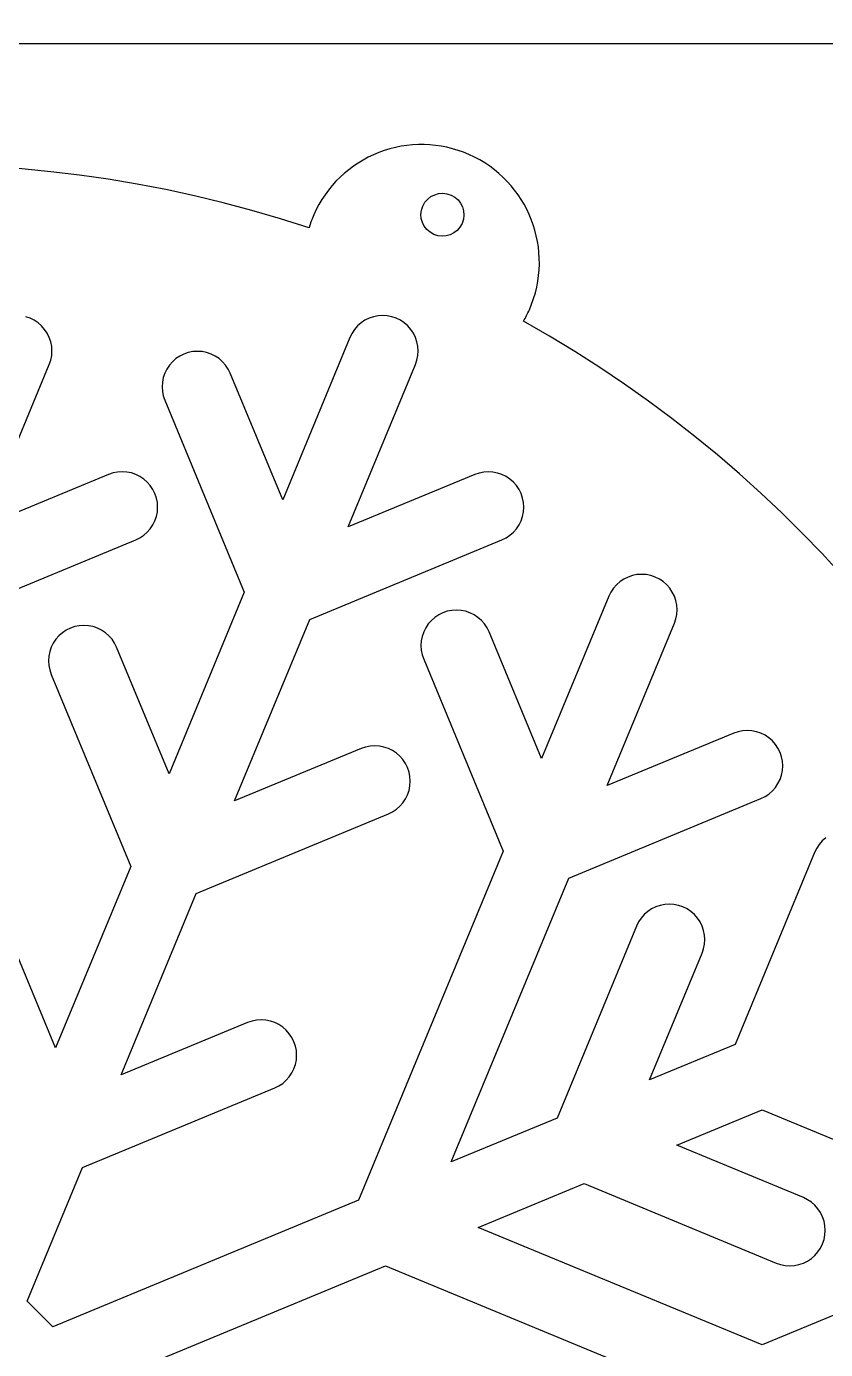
# Model space of a CAD drawing. Extents: x -10 to 300, y 40 to 641.
# Drawn here: x 90.5 to 143.4, y 553.4 to 641 of the extents above; entities that cross this region are included whole.
import ezdxf

# ---------------------------------------------------------------- set-up
doc = ezdxf.new("R2010")
doc.units = 0
doc.layers.add('Laag_1', color=7, linetype='CONTINUOUS')

msp = doc.modelspace()

# ---------------------------------------------------------------- linework, layer by layer
at = {"layer": 'Laag_1', "color": 1}
for p, q in [((0.160025, 639.840006), (299.83999, 639.840006)), ((119.795549, 632.482549), (119.795549, 632.482549)), ((119.343523, 627.924354), (119.343523, 627.924354)), ((90.753992, 621.640083), (90.463492, 621.738785)), ((91.029086, 621.504411), (90.753992, 621.640083)), ((91.284154, 621.334036), (91.029086, 621.504411)), ((91.514769, 621.131736), (91.284154, 621.334036)), ((91.717054, 620.901145), (91.514769, 621.131736)), ((112.429127, 621.131736), (112.226861, 620.901145)), ((112.659743, 621.334036), (112.429127, 621.131736)), ((112.914793, 621.504411), (112.659743, 621.334036)), ((113.189832, 621.640083), (112.914793, 621.504411)), ((113.48037, 621.738785), (113.189832, 621.640083)), ((113.781162, 621.79855), (113.48037, 621.738785)), ((114.087336, 621.818717), (113.781162, 621.79855)), ((114.393491, 621.79855), (114.087336, 621.818717)), ((114.694274, 621.738785), (114.393491, 621.79855)), ((114.984811, 621.640083), (114.694274, 621.738785)), ((115.259878, 621.504411), (114.984811, 621.640083)), ((115.514908, 621.334036), (115.259878, 621.504411)), ((115.745515, 621.131736), (115.514908, 621.334036)), ((115.947763, 620.901145), (115.745515, 621.131736)), ((91.887491, 620.646184), (91.717054, 620.901145)), ((92.023127, 620.370935), (91.887491, 620.646184)), ((92.121745, 620.080519), (92.023127, 620.370935)), ((111.920697, 620.370935), (107.468722, 609.622923)), ((112.056351, 620.646184), (111.920697, 620.370935)), ((112.226861, 620.901145), (112.056351, 620.646184)), ((116.118291, 620.646184), (115.947763, 620.901145)), ((116.253946, 620.370935), (116.118291, 620.646184)), ((116.352481, 620.080519), (116.253946, 620.370935)), ((92.181594, 619.779638), (92.121745, 620.080519)), ((92.201665, 619.47359), (92.181594, 619.779638)), ((92.181594, 619.167438), (92.201665, 619.47359)), ((101.223875, 619.371104), (100.933401, 619.272522)), ((101.524677, 619.430929), (101.223875, 619.371104)), ((101.830841, 619.450931), (101.524677, 619.430929)), ((102.136858, 619.430929), (101.830841, 619.450931)), ((102.437816, 619.371104), (102.136858, 619.430929)), ((102.728336, 619.272522), (102.437816, 619.371104)), ((116.412412, 619.779638), (116.352481, 620.080519)), ((116.43242, 619.47359), (116.412412, 619.779638)), ((116.412412, 619.167438), (116.43242, 619.47359)), ((87.571151, 607.827978), (92.023127, 618.576111)), ((92.023127, 618.576111), (92.121745, 618.866451)), ((92.121745, 618.866451), (92.181594, 619.167438)), ((99.970321, 618.533539), (99.799903, 618.278382)), ((100.172579, 618.764175), (99.970321, 618.533539)), ((100.403185, 618.966459), (100.172579, 618.764175)), ((100.658252, 619.136835), (100.403185, 618.966459)), ((100.933401, 619.272522), (100.658252, 619.136835)), ((103.003401, 619.136835), (102.728336, 619.272522)), ((103.258433, 618.966459), (103.003401, 619.136835)), ((103.489038, 618.764175), (103.258433, 618.966459)), ((103.691306, 618.533539), (103.489038, 618.764175)), ((103.861816, 618.278382), (103.691306, 618.533539)), ((111.801971, 607.827978), (116.253946, 618.576111)), ((116.253946, 618.576111), (116.352481, 618.866451)), ((116.352481, 618.866451), (116.412412, 619.167438)), ((99.565613, 617.712838), (99.505782, 617.412031)), ((99.664229, 618.003359), (99.565613, 617.712838)), ((99.799903, 618.278382), (99.664229, 618.003359)), ((103.99747, 618.003359), (103.861816, 618.278382)), ((107.468722, 609.622923), (103.99747, 618.003359)), ((99.505782, 617.412031), (99.485692, 617.105774)), ((99.485692, 617.105774), (99.505782, 616.799847)), ((99.505782, 616.799847), (99.565613, 616.499055)), ((99.565613, 616.499055), (99.664229, 616.208534)), ((99.664229, 616.208534), (104.930471, 603.494888)), ((96.849043, 611.477917), (96.542951, 611.45775)), ((97.155152, 611.45766), (96.849043, 611.477827)), ((95.951593, 611.299388), (87.571151, 607.827978)), ((96.242076, 611.397925), (95.951593, 611.299388)), ((96.542951, 611.45766), (96.242076, 611.397925)), ((97.455991, 611.397925), (97.155152, 611.45766)), ((97.746474, 611.299388), (97.455991, 611.397925)), ((98.021613, 611.163551), (97.746474, 611.299388)), ((98.276663, 610.993266), (98.021613, 611.163551)), ((98.507305, 610.790966), (98.276663, 610.993266)), ((98.709554, 610.560361), (98.507305, 610.790966)), ((120.182331, 611.299388), (111.801971, 607.827978)), ((120.470174, 611.395102), (120.179691, 611.296565)), ((120.771049, 611.454837), (120.470174, 611.395102)), ((121.077141, 611.475094), (120.771049, 611.454927)), ((121.383249, 611.454837), (121.077141, 611.475004)), ((121.684098, 611.395102), (121.383249, 611.454837)), ((121.97457, 611.296565), (121.684098, 611.395102)), ((122.24971, 611.160728), (121.97457, 611.296565)), ((122.50476, 610.990443), (122.24971, 611.160728)), ((122.735403, 610.788143), (122.50476, 610.990443)), ((122.937651, 610.557538), (122.735403, 610.788143)), ((98.879963, 610.305324), (98.709554, 610.560361)), ((99.015635, 610.03006), (98.879963, 610.305324)), ((99.114235, 609.739735), (99.015635, 610.03006)), ((99.174074, 609.438748), (99.114235, 609.739735)), ((123.108061, 610.302501), (122.937651, 610.557538)), ((123.243733, 610.027237), (123.108061, 610.302501)), ((123.342331, 609.736911), (123.243733, 610.027237)), ((123.402171, 609.435925), (123.342331, 609.736911)), ((99.174074, 608.826563), (99.194146, 609.13279)), ((99.194146, 609.13279), (99.174093, 609.438748)), ((123.402171, 608.82374), (123.422244, 609.129967)), ((123.422244, 609.129967), (123.402191, 609.435925)), ((98.879963, 607.960167), (99.015635, 608.235206)), ((99.015635, 608.235206), (99.114235, 608.525756)), ((99.114235, 608.525756), (99.174074, 608.826563)), ((123.108061, 607.957344), (123.243733, 608.232383)), ((123.243733, 608.232383), (123.342331, 608.522933)), ((123.342331, 608.522933), (123.402171, 608.82374)), ((97.746474, 606.966087), (98.021613, 607.10176)), ((98.021613, 607.10176), (98.276663, 607.272135)), ((98.276663, 607.272135), (98.507305, 607.474435)), ((98.507305, 607.474435), (98.709554, 607.70513)), ((98.709554, 607.70513), (98.879963, 607.960167)), ((121.97457, 606.963264), (122.24971, 607.098937)), ((122.24971, 607.098937), (122.50476, 607.269312)), ((122.50476, 607.269312), (122.735403, 607.471611)), ((122.735403, 607.471611), (122.937651, 607.702307)), ((122.937651, 607.702307), (123.108061, 607.957344)), ((85.032828, 601.699823), (97.746474, 606.966087)), ((109.263564, 601.699823), (121.97733, 606.966087)), ((130.32365, 604.506386), (130.048428, 604.370669)), ((130.614004, 604.604908), (130.32365, 604.506386)), ((130.91498, 604.664823), (130.614004, 604.604908)), ((131.220988, 604.684885), (130.91498, 604.664823)), ((131.527152, 604.664823), (131.220988, 604.684885)), ((131.827936, 604.604908), (131.527152, 604.664823)), ((132.118483, 604.506386), (131.827936, 604.604908)), ((132.39354, 604.370669), (132.118483, 604.506386)), ((129.360523, 603.767344), (129.190189, 603.512277)), ((129.562773, 603.997934), (129.360523, 603.767344)), ((129.793396, 604.200234), (129.562773, 603.997934)), ((130.048428, 604.370669), (129.793396, 604.200234)), ((132.648737, 604.200234), (132.39354, 604.370669)), ((132.879333, 603.997934), (132.648737, 604.200234)), ((133.08161, 603.767344), (132.879333, 603.997934)), ((133.251946, 603.512277), (133.08161, 603.767344)), ((104.930471, 603.494888), (99.952706, 591.477638)), ((129.054524, 603.237238), (124.602393, 592.489121)), ((129.190189, 603.512277), (129.054524, 603.237238)), ((133.387618, 603.237238), (133.251946, 603.512277)), ((133.48629, 602.946703), (133.387618, 603.237238)), ((133.546067, 602.645896), (133.48629, 602.946703)), ((117.791951, 602.003108), (117.536903, 601.832628)), ((118.067165, 602.138795), (117.791951, 602.003108)), ((118.357555, 602.237302), (118.067165, 602.138795)), ((118.658495, 602.297232), (118.357555, 602.237302)), ((118.964513, 602.317324), (118.658495, 602.297232)), ((119.270658, 602.297232), (118.964513, 602.317324)), ((119.571452, 602.237302), (119.270658, 602.297232)), ((119.862006, 602.138795), (119.571452, 602.237302)), ((120.137064, 602.003108), (119.862006, 602.138795)), ((120.392251, 601.832628), (120.137064, 602.003108)), ((133.48629, 601.732754), (133.546067, 602.033516)), ((133.566092, 602.339788), (133.546067, 602.645896)), ((133.546067, 602.033516), (133.566092, 602.339788)), ((93.142226, 600.991429), (92.887196, 600.821159)), ((93.417367, 601.127087), (93.142226, 600.991429)), ((93.70783, 601.225804), (93.417367, 601.127087)), ((94.008698, 601.285554), (93.70783, 601.225804)), ((94.314788, 601.30572), (94.008698, 601.285554)), ((94.620888, 601.285554), (94.314788, 601.30572)), ((94.921754, 601.225804), (94.620888, 601.285554)), ((95.212245, 601.127087), (94.921754, 601.225804)), ((95.487366, 600.991429), (95.212245, 601.127087)), ((95.742407, 600.821159), (95.487366, 600.991429)), ((104.28589, 589.682588), (109.263564, 601.699823)), ((116.933703, 601.144686), (116.798049, 600.869662)), ((117.104048, 601.399738), (116.933703, 601.144686)), ((117.306305, 601.630373), (117.104048, 601.399738)), ((117.536903, 601.832628), (117.306305, 601.630373)), ((120.622838, 601.630373), (120.392251, 601.832628)), ((120.825142, 601.399738), (120.622838, 601.630373)), ((120.995469, 601.144686), (120.825142, 601.399738)), ((121.131123, 600.869662), (120.995469, 601.144686)), ((128.935633, 590.694267), (133.387618, 601.442189)), ((133.387618, 601.442189), (133.48629, 601.732754)), ((92.283877, 600.133202), (92.148195, 599.857983)), ((92.454305, 600.388269), (92.283877, 600.133202)), ((92.656544, 600.618875), (92.454305, 600.388269)), ((92.887196, 600.821159), (92.656544, 600.618875)), ((95.973041, 600.618875), (95.742407, 600.821159)), ((96.175299, 600.388269), (95.973041, 600.618875)), ((96.345708, 600.133202), (96.175299, 600.388269)), ((96.481389, 599.857983), (96.345708, 600.133202)), ((116.639591, 600.278125), (116.619382, 599.972182)), ((116.699348, 600.579111), (116.639591, 600.278125)), ((116.798049, 600.869662), (116.699348, 600.579111)), ((124.602393, 592.489121), (121.131123, 600.869662)), ((91.989765, 599.266641), (91.969684, 598.960594)), ((92.049596, 599.567643), (91.989765, 599.266641)), ((92.148195, 599.857983), (92.049596, 599.567643)), ((99.952706, 591.477638), (96.481389, 599.857983)), ((116.619382, 599.972182), (116.639591, 599.66594)), ((116.639591, 599.66594), (116.699348, 599.365178)), ((116.699348, 599.365178), (116.798049, 599.074613)), ((91.969684, 598.960594), (91.989765, 598.654441)), ((91.989765, 598.654441), (92.049596, 598.35368)), ((92.049596, 598.35368), (92.148195, 598.063144)), ((116.798049, 599.074613), (122.064133, 586.360981)), ((92.148195, 598.063144), (97.414352, 585.349498)), ((137.316168, 594.165481), (128.935633, 590.694267)), ((137.606531, 594.264078), (137.316168, 594.165481)), ((137.907498, 594.324024), (137.606531, 594.264078)), ((138.213497, 594.344025), (137.907498, 594.324024)), ((138.519652, 594.324024), (138.213497, 594.344025)), ((138.820455, 594.264078), (138.519652, 594.324024)), ((139.110983, 594.165481), (138.820455, 594.264078)), ((139.386049, 594.029884), (139.110983, 594.165481)), ((139.641254, 593.859344), (139.386049, 594.029884)), ((112.666415, 593.153983), (104.28589, 589.682588)), ((112.95677, 593.252595), (112.666415, 593.153983)), ((113.257746, 593.312435), (112.95677, 593.252595)), ((113.563754, 593.332512), (113.257746, 593.312435)), ((113.869909, 593.312435), (113.563754, 593.332512)), ((114.170712, 593.252595), (113.869909, 593.312435)), ((114.46124, 593.153983), (114.170712, 593.252595)), ((114.736296, 593.018416), (114.46124, 593.153983)), ((139.871841, 593.657089), (139.641254, 593.859344)), ((140.074118, 593.426454), (139.871841, 593.657089)), ((140.244454, 593.171492), (140.074118, 593.426454)), ((140.380126, 592.896378), (140.244454, 593.171492)), ((114.991328, 592.84783), (114.736296, 593.018416)), ((115.222107, 592.645591), (114.991328, 592.84783)), ((115.424366, 592.414955), (115.222107, 592.645591)), ((115.594702, 592.160024), (115.424366, 592.414955)), ((140.478818, 592.605813), (140.380126, 592.896378)), ((140.538575, 592.305051), (140.478818, 592.605813)), ((140.558601, 591.998899), (140.538575, 592.305051)), ((115.730365, 591.884775), (115.594702, 592.160024)), ((115.829037, 591.594329), (115.730365, 591.884775)), ((115.888823, 591.293447), (115.829037, 591.594329)), ((140.380126, 591.101599), (140.478818, 591.391969)), ((140.478818, 591.391969), (140.538575, 591.692941)), ((140.538575, 591.692941), (140.558628, 591.998899)), ((115.829037, 590.380501), (115.888823, 590.681263)), ((115.888823, 590.681263), (115.908849, 590.987415)), ((115.908858, 590.987415), (115.888832, 591.293447)), ((139.871841, 590.340723), (140.074118, 590.571313)), ((140.074118, 590.571313), (140.244454, 590.826365)), ((140.244454, 590.826365), (140.380126, 591.101599)), ((115.424366, 589.55983), (115.594702, 589.814897)), ((115.594702, 589.814897), (115.730365, 590.08992)), ((115.730365, 590.08992), (115.829037, 590.380501)), ((126.397392, 584.566247), (139.110983, 589.832286)), ((139.110983, 589.832286), (139.386049, 589.967973)), ((139.386049, 589.967973), (139.641254, 590.138438)), ((139.641254, 590.138438), (139.871841, 590.340723)), ((101.747629, 583.554538), (114.46124, 588.820817)), ((114.46124, 588.820817), (114.736296, 588.95646)), ((114.736296, 588.95646), (114.991328, 589.126775)), ((114.991328, 589.126775), (115.222107, 589.329014)), ((115.222107, 589.329014), (115.424366, 589.55983)), ((143.177488, 587.034898), (142.975211, 586.804322)), ((143.408249, 587.237152), (143.177488, 587.034898)), ((122.064133, 586.360981), (112.487098, 563.239967)), ((142.669239, 586.274202), (137.402962, 573.56045)), ((142.804875, 586.549225), (142.669239, 586.274202)), ((142.975211, 586.804322), (142.804875, 586.549225)), ((97.414352, 585.349498), (92.436633, 573.332247)), ((118.615162, 565.778204), (126.397392, 584.566247)), ((96.769873, 571.537378), (101.747629, 583.554538)), ((132.157408, 582.663546), (131.882333, 582.527858)), ((132.447927, 582.762053), (132.157408, 582.663546)), ((132.74872, 582.821953), (132.447927, 582.762053)), ((133.054902, 582.842045), (132.74872, 582.821953)), ((133.360901, 582.821953), (133.054902, 582.842045)), ((133.661859, 582.762053), (133.360901, 582.821953)), ((133.952406, 582.663546), (133.661859, 582.762053)), ((134.227464, 582.527858), (133.952406, 582.663546)), ((92.436633, 573.332247), (88.965372, 581.712683)), ((131.194418, 581.924503), (131.023928, 581.669466)), ((131.396713, 582.155094), (131.194418, 581.924503)), ((131.62731, 582.357363), (131.396713, 582.155094)), ((131.882333, 582.527858), (131.62731, 582.357363)), ((134.482494, 582.357363), (134.227464, 582.527858)), ((134.71309, 582.155094), (134.482494, 582.357363)), ((134.915349, 581.924503), (134.71309, 582.155094)), ((135.085868, 581.669466), (134.915349, 581.924503)), ((130.888272, 581.394217), (125.622179, 568.680586)), ((131.023928, 581.669466), (130.888272, 581.394217)), ((135.221513, 581.394217), (135.085868, 581.669466)), ((135.320067, 581.103862), (135.221513, 581.394217)), ((135.37998, 580.80289), (135.320067, 581.103862)), ((135.320067, 579.890004), (135.37998, 580.19078)), ((135.400024, 580.496933), (135.37998, 580.80289)), ((135.37998, 580.19078), (135.400024, 580.496933)), ((131.750105, 571.219017), (135.221513, 579.599438)), ((135.221513, 579.599438), (135.320067, 579.890004)), ((105.150317, 575.008698), (96.769873, 571.537378)), ((105.440854, 575.10722), (105.150317, 575.008698)), ((105.741647, 575.167135), (105.440854, 575.10722)), ((106.047829, 575.187122), (105.741647, 575.167135)), ((106.353828, 575.167135), (106.047829, 575.187242)), ((106.654767, 575.10722), (106.353828, 575.167135)), ((106.94514, 575.008698), (106.654767, 575.10722)), ((107.220362, 574.87304), (106.94514, 575.008698)), ((107.475394, 574.702575), (107.220362, 574.87304)), ((107.70601, 574.500321), (107.475394, 574.702575)), ((107.908276, 574.2697), (107.70601, 574.500321)), ((108.078621, 574.014618), (107.908276, 574.2697)), ((108.21444, 573.739399), (108.078621, 574.014618)), ((108.312975, 573.449044), (108.21444, 573.739399)), ((108.372733, 573.148057), (108.312975, 573.449044)), ((108.392924, 572.84201), (108.372733, 573.148057)), ((137.402962, 573.56045), (131.750105, 571.219017)), ((108.21444, 571.94456), (108.312975, 572.235081)), ((108.312975, 572.235081), (108.372733, 572.535857)), ((108.372733, 572.535857), (108.392924, 572.84201)), ((107.475394, 570.98167), (107.70601, 571.183939)), ((107.70601, 571.183939), (107.908276, 571.41444)), ((107.908276, 571.41444), (108.078621, 571.669492)), ((108.078621, 571.669492), (108.21444, 571.94456)), ((94.231559, 565.409268), (106.94514, 570.675412)), ((106.94514, 570.675412), (107.220362, 570.811084)), ((107.220362, 570.811084), (107.475394, 570.98167)), ((125.622179, 568.680586), (118.615162, 565.778204)), ((133.545104, 566.885807), (139.19796, 569.227284)), ((139.19796, 569.227284), (151.911587, 563.96111)), ((141.925455, 563.414532), (133.545104, 566.885807)), ((90.564822, 556.556975), (94.231559, 565.409268)), ((120.410014, 561.445038), (127.417013, 564.347345)), ((127.417013, 564.347345), (140.130631, 559.081216)), ((142.200677, 563.278845), (141.925455, 563.414532)), ((112.487098, 563.239967), (92.260149, 554.861634)), ((142.4557, 563.108379), (142.200677, 563.278845)), ((142.686305, 562.90608), (142.4557, 563.108379)), ((142.888591, 562.675489), (142.686305, 562.90608)), ((143.058918, 562.420422), (142.888591, 562.675489)), ((143.194764, 562.145279), (143.058918, 562.420422)), ((143.293281, 561.854848), (143.194764, 562.145279)), ((143.353193, 561.553936), (143.293281, 561.854848)), ((143.373239, 561.247934), (143.353193, 561.553936)), ((139.19796, 553.662867), (120.410014, 561.445038)), ((143.293281, 560.640885), (143.353193, 560.941767)), ((143.353193, 560.941767), (143.373239, 561.247934)), ((142.686305, 559.589623), (142.888591, 559.820244)), ((142.888591, 559.820244), (143.058918, 560.075296)), ((143.058918, 560.075296), (143.194764, 560.350439)), ((143.194764, 560.350439), (143.293281, 560.640885)), ((151.911587, 558.929056), (139.19796, 553.662867)), ((140.130631, 559.081216), (140.421151, 558.982709)), ((140.421151, 558.982709), (140.721961, 558.922764)), ((140.721961, 558.922764), (141.028107, 558.902597)), ((141.028107, 558.902687), (141.334133, 558.922974)), ((141.334133, 558.922764), (141.635082, 558.982709)), ((141.635082, 558.982709), (141.925455, 559.081216)), ((141.925455, 559.081216), (142.200677, 559.216888)), ((142.200677, 559.216888), (142.4557, 559.387369)), ((142.4557, 559.387369), (142.686305, 559.589623)), ((94.055018, 550.528408), (114.281941, 558.906757)), ((114.281941, 558.906757), (137.402962, 549.329686)), ((92.260149, 554.861634), (90.564822, 556.556975))]:
    msp.add_line(p, q, dxfattribs=at)
for points in [[(109.210374, 627.624767), (68.995417, 640.96175), (25.231637, 621.543415), (8.135304, 582.77696)], [(113.83008, 632.612402), (111.903051, 631.862879), (110.352707, 630.378524), (109.520125, 628.485897)], [(119.795549, 632.482549), (117.902961, 633.315215), (115.757109, 633.361924), (113.83008, 632.612402)], [(123.791681, 622.207345), (125.525535, 626.148271), (123.736423, 630.748592), (119.795549, 632.482549)], [(116.740501, 629.069513), (117.056729, 629.788319), (117.895788, 630.114673), (118.614593, 629.798447)], [(117.469431, 627.19542), (116.750627, 627.511648), (116.424274, 628.350708), (116.740501, 629.069513)], [(118.614593, 629.798447), (119.333397, 629.482219), (119.65975, 628.643159), (119.343523, 627.924354)], [(109.520125, 628.485897), (109.400101, 628.205167), (109.296673, 627.917628), (109.210374, 627.624767)], [(119.343523, 627.924354), (119.027295, 627.205548), (118.188236, 626.879194), (117.469431, 627.19542)], [(123.397732, 621.439356), (123.54313, 621.687881), (123.674648, 621.94427), (123.791681, 622.207345)], [(158.600034, 516.58231), (175.65768, 555.382959), (160.413083, 600.792017), (123.397732, 621.439356)]]:
    msp.add_open_spline(points, degree=3, dxfattribs=at)

doc.saveas('drawing.dxf')
